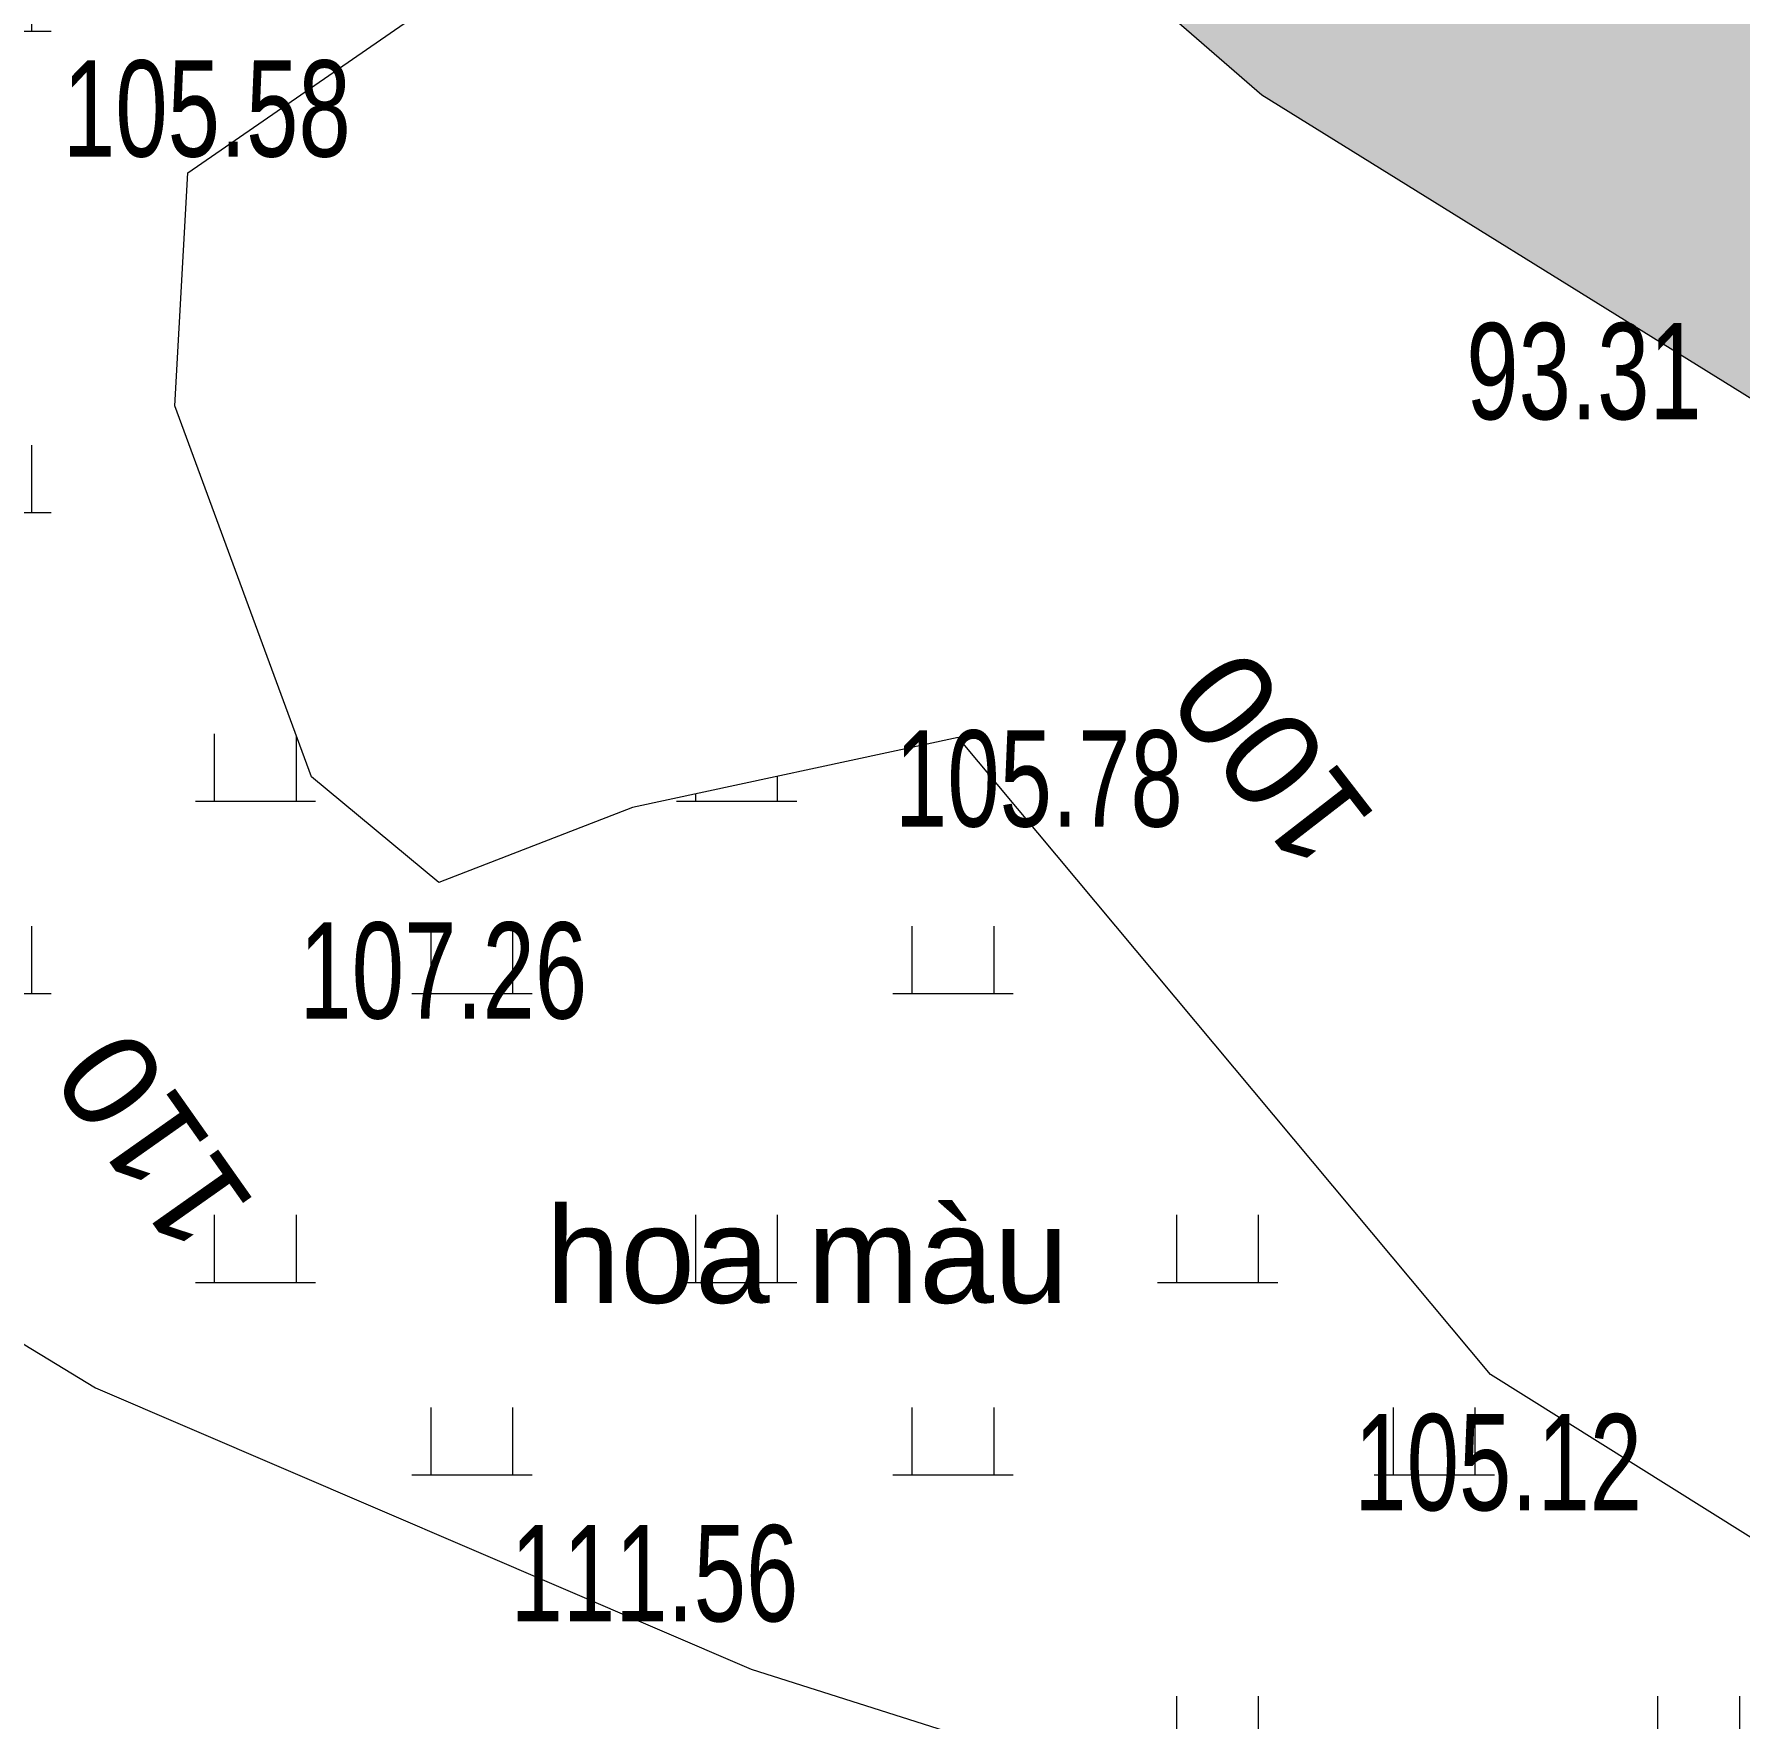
# Model space of a CAD drawing. Header units: metres. Extents: x 431006 to 434411, y 2469261 to 2473208.
# Drawn here: x 432716.5 to 432787.4, y 2471493.9 to 2471563.9 of the extents above; entities that cross this region are included whole.
import ezdxf
from ezdxf.enums import TextEntityAlignment as Align

# ---------------------------------------------------------------- set-up
doc = ezdxf.new("R2010")
doc.units = ezdxf.units.M
doc.header["$MEASUREMENT"] = 0
for name, color, linetype, lineweight in [('1', 8, 'Continuous', 18), ('CAO DO', 8, 'Continuous', 18), ('MH_DongMuc', 8, 'Continuous', 18), ('ranh gioi thuc vat-ks', 8, 'RAO_T_VAT', 18), ('thuc vat-ks', 8, 'Continuous', 18)]:
    doc.layers.add(name, color=color, linetype=linetype, lineweight=lineweight)
doc.styles.add('ks_ten cong trinh', font='')
doc.styles.get("Standard").update_dxf_attribs({"font": 'arial.ttf'})
doc.styles.get('ks_ten cong trinh').set_extended_font_data('.VnArial')
doc.linetypes.add('RAO_T_VAT', pattern='A,0,[133,ltypeshp.shx,S=0.34,R=0,X=-0.17,Y=0],-2,[133,ltypeshp.shx,S=0.08,R=0,X=0,Y=0],-1.5,[133,ltypeshp.shx,S=0.08,R=0,X=0,Y=0],-1.5,[133,ltypeshp.shx,S=0.08,R=0,X=0,Y=0],-2', length=7)

msp = doc.modelspace()

# ---------------------------------------------------------------- hatches: boundary and pattern name
at = {"layer": 'thuc vat-ks'}
h = msp.add_hatch(dxfattribs=at)
h.set_pattern_fill('217B', color=9, scale=20, style=0, pattern_type=2)
h.set_pattern_definition([(0, (14.8, 7.6), (0, 20), [0, -20]), (0, (14.76, 7.848), (0, 20), [0, -20]), (0, (14.648, 8.07), (0, 20), [0, -20]), (0, (14.47, 8.248), (0, 20), [0, -20]), (0, (14.248, 8.36), (0, 20), [0, -20]), (0, (14, 8.4), (0, 20), [0, -20]), (0, (13.752, 8.36), (0, 20), [0, -20]), (0, (13.53, 8.248), (0, 20), [0, -20]), (0, (13.352, 8.07), (0, 20), [0, -20]), (0, (13.24, 7.848), (0, 20), [0, -20]), (0, (13.2, 7.6), (0, 20), [0, -20]), (0, (13.24, 7.352), (0, 20), [0, -20]), (0, (13.352, 7.13), (0, 20), [0, -20]), (0, (13.53, 6.952), (0, 20), [0, -20]), (0, (13.752, 6.84), (0, 20), [0, -20]), (0, (14, 6.8), (0, 20), [0, -20]), (0, (14.248, 6.84), (0, 20), [0, -20]), (0, (14.47, 6.952), (0, 20), [0, -20]), (0, (14.648, 7.13), (0, 20), [0, -20]), (0, (14.76, 7.352), (0, 20), [0, -20]), (0, (6.76, 15.352), (0, 20), [0, -20]), (0, (6.648, 15.13), (0, 20), [0, -20]), (0, (6.47, 14.952), (0, 20), [0, -20]), (0, (6.248, 14.84), (0, 20), [0, -20]), (0, (6, 14.8), (0, 20), [0, -20]), (0, (5.752, 14.84), (0, 20), [0, -20]), (0, (5.53, 14.952), (0, 20), [0, -20]), (0, (5.352, 15.13), (0, 20), [0, -20]), (0, (5.24, 15.352), (0, 20), [0, -20]), (0, (5.2, 15.6), (0, 20), [0, -20]), (0, (5.24, 15.848), (0, 20), [0, -20]), (0, (5.352, 16.07), (0, 20), [0, -20]), (0, (5.53, 16.248), (0, 20), [0, -20]), (0, (5.752, 16.36), (0, 20), [0, -20]), (0, (6, 16.4), (0, 20), [0, -20]), (0, (6.248, 16.36), (0, 20), [0, -20]), (0, (6.47, 16.248), (0, 20), [0, -20]), (0, (6.648, 16.07), (0, 20), [0, -20]), (0, (6.76, 15.848), (0, 20), [0, -20]), (0, (6.8, 15.6), (0, 20), [0, -20]), (0, (14, 4), (0, 20), [1.086, -18.914]), (0, (6, 12), (0, 20), [1.086, -18.914]), (90, (14, 4), (-20, 1e-15), [2.8, -17.2]), (90, (6, 12), (-20, 1e-15), [2.8, -17.2])])
h.paths.add_polyline_path([(432873.813, 2471631.695), (432847.964, 2471628.468), (432828.757, 2471627.93), (432813.857, 2471621.834), (432802.01, 2471615.918), (432793.932, 2471615.021), (432785.136, 2471615.559), (432779.392, 2471619.145), (432773.289, 2471627.034), (432761.082, 2471628.289), (432747.26, 2471622.91), (432740.928, 2471616.468), (432738.306, 2471605.794), (432746.171, 2471593.508), (432752.627, 2471574.328), (432767.551, 2471561.372), (432788.32, 2471548.483), (432804.654, 2471529.35), (432839.155, 2471510.981), (432854.165, 2471511.165), (432864.488, 2471518.575), (432867.713, 2471532.75), (432885.809, 2471555.732), (432902.583, 2471569.907), (432908.389, 2471586.338), (432909.034, 2471601.48), (432921.319, 2471618.649), (432936.802, 2471622.515), (432952.608, 2471616.393), (432983.252, 2471591.908), (433001.961, 2471578.699), (433021.638, 2471586.109), (433040.992, 2471580.954), (433048.734, 2471583.854), (433053.25, 2471608.983), (433044.541, 2471636.046), (432993.898, 2471679.676), (432957.448, 2471713.827), (432945.835, 2471713.827), (432933.255, 2471705.45), (432919.384, 2471685.153), (432911.643, 2471671.622), (432904.869, 2471664.212), (432889.385, 2471653.58)])
h = msp.add_hatch(dxfattribs=at)
h.set_pattern_fill('223', color=9, scale=20, style=0, pattern_type=2)
h.set_pattern_definition([(0, (12.2, 4), (0, 20), [5, -15]), (0, (3.2, 12), (0, 20), [5, -15]), (90, (13, 4), (-20, 1e-15), [2.8, -17.2]), (90, (4, 12), (-20, 1e-15), [2.8, -17.2]), (90, (7.4, 12), (-20, 1e-15), [2.8, -17.2]), (90, (16.4, 4), (-20, 1e-15), [2.8, -17.2])])
h.paths.add_polyline_path([(432760.6, 2471475.966), (432747.616, 2471470.669), (432741.215, 2471468.842), (432737.375, 2471463.545), (432731.889, 2471461.901), (432722.562, 2471466.102), (432709.578, 2471470.303), (432706.469, 2471465.92), (432726.768, 2471446.559), (432738.472, 2471444.184), (432747.799, 2471444.184), (432758.771, 2471448.203), (432766.452, 2471449.299), (432774.864, 2471446.742), (432780.35, 2471445.28), (432793.335, 2471446.559), (432803.759, 2471448.02), (432813.268, 2471451.125), (432817.84, 2471457.883), (432809.611, 2471465.92), (432805.404, 2471471.399), (432806.136, 2471480.714), (432809.062, 2471488.751), (432808.879, 2471494.596), (432804.856, 2471498.614), (432797.358, 2471498.797), (432789.128, 2471500.623), (432777.047, 2471508.18), (432754.919, 2471534.664), (432741.387, 2471531.742), (432733.34, 2471528.637), (432728.037, 2471533.02), (432722.355, 2471548.447), (432722.904, 2471558.128), (432737.168, 2471567.991), (432742.844, 2471576.816), (432745.221, 2471586.862), (432739.369, 2471595.081), (432730.774, 2471600.56), (432721.264, 2471601.839), (432712.304, 2471595.081), (432705.354, 2471585.948), (432698.954, 2471579.008), (432692.37, 2471576.816), (432687.798, 2471572.615), (432687.432, 2471561.108), (432690.907, 2471552.706), (432707.543, 2471514.618), (432719.069, 2471507.631), (432746.318, 2471495.942), (432762.411, 2471490.827), (432764.057, 2471486.444)])

# ---------------------------------------------------------------- linework, layer by layer
at = {"layer": 'ranh gioi thuc vat-ks', "color": 9, "lineweight": 0, "ltscale": 3}
for points in [[(432752.627, 2471574.328), (432767.551, 2471561.372), (432788.32, 2471548.483), (432804.654, 2471529.35), (432839.155, 2471510.981), (432854.165, 2471511.165), (432864.488, 2471518.575), (432867.713, 2471532.75), (432885.809, 2471555.732), (432902.583, 2471569.907)], [(432687.798, 2471572.615), (432687.432, 2471561.108), (432690.907, 2471552.706), (432707.543, 2471514.618), (432719.069, 2471507.631), (432746.318, 2471495.942), (432762.411, 2471490.827), (432764.057, 2471486.444), (432760.6, 2471475.966), (432747.616, 2471470.669), (432741.215, 2471468.842), (432737.375, 2471463.545), (432731.889, 2471461.901), (432722.562, 2471466.102), (432709.578, 2471470.303), (432706.469, 2471465.92), (432726.768, 2471446.559), (432738.472, 2471444.184), (432747.799, 2471444.184), (432758.771, 2471448.203), (432766.452, 2471449.299), (432774.864, 2471446.742), (432780.35, 2471445.28), (432793.335, 2471446.559)], [(432789.128, 2471500.623), (432777.047, 2471508.18), (432754.919, 2471534.664), (432741.387, 2471531.742), (432733.34, 2471528.637), (432728.037, 2471533.02), (432722.355, 2471548.447), (432722.904, 2471558.128), (432737.168, 2471567.991)]]:
    msp.add_lwpolyline(points, dxfattribs=at)

# ---------------------------------------------------------------- texts
at = {"layer": '1', "color": 9, "linetype": 'Continuous', "style": 'ks_ten cong trinh'}
msp.add_text('hoa mµu', height=4, dxfattribs=at).set_placement((432748.642, 2471511.159), align=Align.CENTER)
at = {"layer": 'CAO DO', "color": 9, "lineweight": 0, "width": 0.7}
for s, p in [('105.58', (432717.711, 2471558.802, 105.584)), ('93.31', (432776.045, 2471547.885, 93.31)), ('105.78', (432752.295, 2471530.955, 105.776)), ('107.26', (432727.539, 2471522.976, 107.258)), ('105.12', (432771.39, 2471502.536, 105.124)), ('111.56', (432736.317, 2471497.923, 111.561))]:
    msp.add_text(s, height=4, dxfattribs=at).set_placement(p)
at = {"layer": 'MH_DongMuc', "color": 9, "lineweight": 0}
for s, rotation, p in [('100', 127.75168, (432767.966, 2471533.743, 100)), ('110', 125.19179, (432721.474, 2471517.87, 110))]:
    msp.add_text(s, height=4, rotation=rotation, dxfattribs=at).set_placement(p, align=Align.MIDDLE)

doc.saveas('drawing.dxf')
